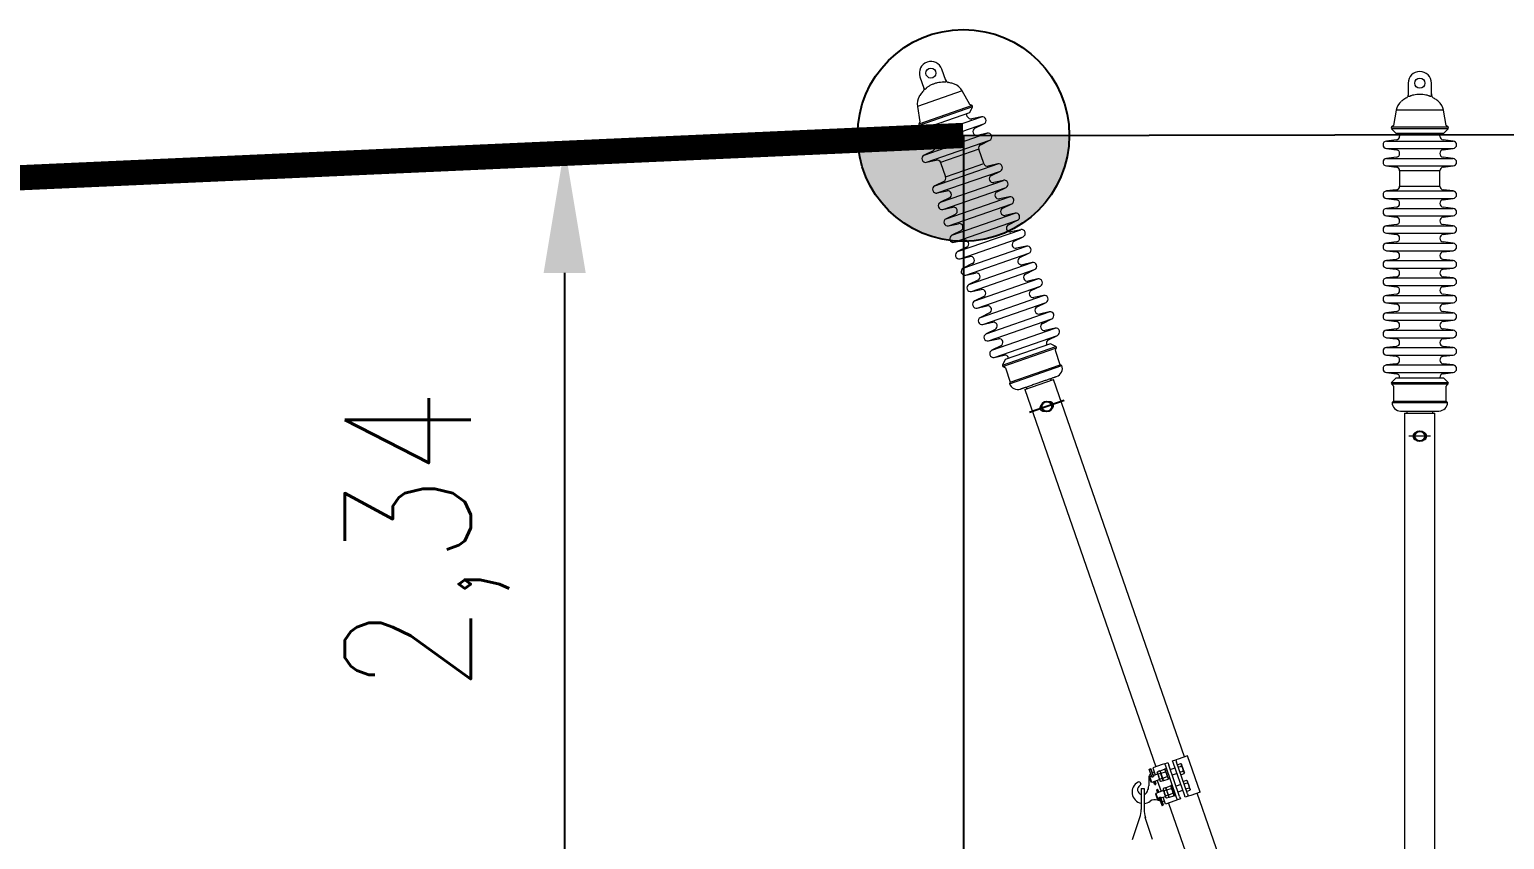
# Model space of a CAD drawing. Header units: millimetres. Extents: x -37020 to 35906, y -101 to 52234.
# Drawn here: x -160.699 to -157.772, y 327.443 to 329.049 of the extents above; entities that cross this region are included whole.
import ezdxf

# ---------------------------------------------------------------- set-up
doc = ezdxf.new("R2010")
doc.units = ezdxf.units.MM
doc.header["$PDMODE"] = 35
doc.header["$PDSIZE"] = 1
for name, color, linetype in [('Catenaria', 2, 'Continuous'), ('catenaria_oll_explicación_apagar', 40, 'Continuous'), ('Porticos existentes lado puente', 5, 'Continuous')]:
    doc.layers.add(name, color=color, linetype=linetype)
doc.styles.add('Romans', font='romans.shx', dxfattribs={"width": 0.8})
doc.dimstyles.new('COTAS GENERAL', dxfattribs={"dimscale": 0.1, "dimtxt": 2.5, "dimasz": 2.5, "dimexe": 1, "dimexo": 1, "dimgap": 1.25, "dimtad": 1, "dimzin": 1, "dimdsep": 46, "dimtxsty": 'Romans', "dimcen": 1, "dimclrd": 2, "dimclre": 1, "dimclrt": 3, "dimaunit": 1, "dimadec": 3, "dimazin": 0, "dimtfac": 1, "dimtix": 1, "dimtmove": 0, "dimatfit": 0, "dimfxl": 1, "dimtolj": 1, "dimarcsym": 0})

# ---------------------------------------------------------------- blocks, each defined once
blk = doc.blocks.new('ménsula móvil OUT G 3.2m')
at = {"color": 251, "linetype": 'Continuous', "lineweight": 15}
for p, q in [((114.8, 66.4), (112.4, 46.6)), ((114.8, -66.4), (114.8, 66.4)), ((132.1, 46.6), (129.7, 66.4)), ((129.7, -66.4), (129.7, 66.4)), ((149.3, 66.4), (146.9, 46.6)), ((149.3, -66.4), (149.3, 66.4)), ((166.6, 46.6), (164.2, 66.4)), ((164.2, -66.4), (164.2, 66.4)), ((213.8, 66.4), (211.4, 46.6)), ((213.8, -66.4), (213.8, 66.4)), ((231.1, 46.6), (228.7, 66.4)), ((228.7, -66.4), (228.7, 66.4)), ((248.3, 66.4), (245.9, 46.6)), ((248.3, -66.4), (248.3, 66.4)), ((265.6, 46.6), (263.2, 66.4)), ((263.2, -66.4), (263.2, 66.4)), ((282.8, 66.4), (280.4, 46.6)), ((282.8, -66.4), (282.8, 66.4)), ((300.1, 46.6), (297.7, 66.4)), ((297.7, -66.4), (297.7, 66.4)), ((317.3, 66.4), (314.9, 46.6)), ((317.3, -66.4), (317.3, 66.4)), ((334.6, 46.6), (332.2, 66.4)), ((332.2, -66.4), (332.2, 66.4)), ((351.8, 66.4), (349.4, 46.6)), ((351.8, -66.4), (351.8, 66.4)), ((369.1, 46.6), (366.7, 66.4)), ((366.7, -66.4), (366.7, 66.4)), ((386.3, 66.4), (383.9, 46.6)), ((386.3, -66.4), (386.3, 66.4)), ((403.6, 46.6), (401.2, 66.4)), ((401.2, -66.4), (401.2, 66.4)), ((420.8, 66.4), (418.4, 46.6)), ((420.8, -66.4), (420.8, 66.4)), ((438.1, 46.6), (435.7, 66.4)), ((435.7, -66.4), (435.7, 66.4)), ((455.3, 66.4), (452.9, 46.6)), ((455.3, -66.4), (455.3, 66.4)), ((472.6, 46.6), (470.2, 66.4)), ((470.2, -66.4), (470.2, 66.4)), ((489.8, 66.4), (487.4, 46.6)), ((489.8, -66.4), (489.8, 66.4)), ((507.1, 46.6), (504.7, 66.4)), ((504.7, -66.4), (504.7, 66.4)), ((524.3, 66.4), (521.9, 46.6)), ((524.3, -66.4), (524.3, 66.4)), ((541.6, 46.6), (539.2, 66.4)), ((539.2, -66.4), (539.2, 66.4)), ((558.8, 66.4), (556.4, 46.6)), ((558.8, -66.4), (558.8, 66.4)), ((576.1, 46.6), (573.7, 66.4)), ((573.7, -66.4), (573.7, 66.4)), ((84, 52.5), (53.9, 47.2)), ((53.9, 47.2), (53.9, -47.2)), ((87.6, 56.1), (84, 52.5)), ((87.6, 56.1), (87.6, -56.1)), ((99, 47.5), (90.4, 56.1)), ((90.4, 56.1), (90.4, -56.1)), ((99, -47.5), (99, 47.5)), ((105, 40), (99, 40)), ((204, 40), (174, 40)), ((174, 40), (174, -40)), ((204, 0), (204, 40)), ((585, 40), (583.5, 40)), ((593.6, 56.1), (585, 47.5)), ((585, 47.5), (585, -47.5)), ((593.6, -56.1), (593.6, 56.1)), ((599.4, 53.1), (596.4, 56.1)), ((596.4, -56.1), (596.4, 56.1)), ((630.5, 52.5), (600.8, 52.5)), ((633, 55), (630.5, 52.5)), ((630.5, -52.5), (630.5, 52.5)), ((633, -55), (633, 55)), ((654, -30.2), (654, 30.1)), ((1618.9, 30.1), (654, 30.1)), ((23.8, 23), (0, 23)), ((23.8, 23), (24.3, 22.9)), ((25.4, 18.7), (24.7, 18)), ((204, -40), (204, 0)), ((654, 25.8), (650, 25.8)), ((0, -23), (23.8, -23)), ((650, -25.8), (654, -25.8)), ((53.9, -47.2), (84, -52.5)), ((84, -52.5), (87.6, -56.1)), ((90.4, -56.1), (99, -47.5)), ((99, -40), (105, -40)), ((112.4, -46.6), (114.8, -66.4)), ((129.7, -66.4), (132.1, -46.6)), ((146.9, -46.6), (149.3, -66.4)), ((164.2, -66.4), (166.6, -46.6)), ((174, -40), (204, -40)), ((211.4, -46.6), (213.8, -66.4)), ((228.7, -66.4), (231.1, -46.6)), ((245.9, -46.6), (248.3, -66.4)), ((263.2, -66.4), (265.6, -46.6)), ((280.4, -46.6), (282.8, -66.4)), ((297.7, -66.4), (300.1, -46.6)), ((314.9, -46.6), (317.3, -66.4)), ((332.2, -66.4), (334.6, -46.6)), ((349.4, -46.6), (351.8, -66.4)), ((366.7, -66.4), (369.1, -46.6)), ((383.9, -46.6), (386.3, -66.4)), ((401.2, -66.4), (403.6, -46.6)), ((418.4, -46.6), (420.8, -66.4)), ((435.7, -66.4), (438.1, -46.6)), ((452.9, -46.6), (455.3, -66.4)), ((470.2, -66.4), (472.6, -46.6)), ((487.4, -46.6), (489.8, -66.4)), ((504.7, -66.4), (507.1, -46.6)), ((521.9, -46.6), (524.3, -66.4)), ((539.2, -66.4), (541.6, -46.6)), ((556.4, -46.6), (558.8, -66.4)), ((573.7, -66.4), (576.1, -46.6)), ((583.5, -40), (585, -40)), ((585, -47.5), (593.6, -56.1)), ((596.4, -56.1), (599.4, -53.1)), ((600.8, -52.5), (630.5, -52.5)), ((630.5, -52.5), (633, -55)), ((654, -30.2), (1727.7, -30.2)), ((2060.4, -214.6), (1407.6, -441.6)), ((1427.4, -498.6), (2131.2, -253.8)), ((1405.4, -435.5), (1333.5, -460.6)), ((1405.4, -435.5), (1412, -454.3)), ((1335.6, -466.7), (587.8, -726.7)), ((1333.5, -460.6), (1340, -479.3)), ((1409, -461), (1346.5, -482.8)), ((1411.1, -467), (1348.6, -488.8)), ((1358.6, -470.1), (1366, -467.6)), ((1366, -467.6), (1367.1, -467.2)), ((1367.1, -467.2), (1368.7, -467.5)), ((1371, -474.2), (1368.7, -467.5)), ((1383.2, -461.6), (1382.1, -462.8)), ((1384.5, -469.6), (1382.1, -462.8)), ((1384.3, -461.2), (1383.2, -461.6)), ((1391.7, -458.6), (1384.3, -461.2)), ((1389.4, -467.9), (1387, -461.1)), ((1399, -456.1), (1391.7, -458.6)), ((1399.2, -464.4), (1396.8, -457.7)), ((1400.2, -455.7), (1399, -456.1)), ((1401.7, -456), (1400.2, -455.7)), ((1404.1, -462.7), (1401.7, -456)), ((1409, -461), (1413.7, -459.4)), ((1415.8, -465.4), (1411.1, -467)), ((1412, -454.3), (1413.7, -459.4)), ((1413.7, -459.4), (1415.8, -465.4)), ((1340, -479.3), (1341.8, -484.4)), ((1341.8, -484.4), (1346.5, -482.8)), ((1343.8, -490.4), (1341.8, -484.4)), ((1348.6, -488.8), (1343.8, -490.4)), ((1349.1, -474.3), (1350.1, -473.1)), ((1351.4, -481.1), (1349.1, -474.3)), ((1350.1, -473.1), (1351.2, -472.7)), ((1351.2, -472.7), (1358.6, -470.1)), ((1414.4, -476.5), (1351.9, -498.2)), ((1416.5, -482.5), (1353.9, -504.2)), ((1356.3, -479.4), (1354, -472.6)), ((1360.9, -495.1), (1357.6, -485.6)), ((1366.1, -475.9), (1363.8, -469.2)), ((1369, -481.7), (1372.3, -491.1)), ((1379.1, -495.5), (1380.1, -498.5)), ((1390.7, -474.1), (1394, -483.6)), ((1391.3, -491.2), (1392.3, -494.2)), ((1392.3, -494.2), (1413.2, -487)), ((1394.3, -493.5), (1393.2, -494.8)), ((1396.2, -503.4), (1393.2, -494.8)), ((1401.1, -501.7), (1398.1, -493.1)), ((1405.3, -479.6), (1402, -470.2)), ((1411, -498.3), (1407.9, -489.6)), ((1412.9, -487.9), (1411.3, -487.6)), ((1413.2, -487), (1412.2, -484)), ((1415.9, -496.6), (1412.9, -487.9)), ((1414.4, -476.5), (1419.1, -474.8)), ((1414.8, -497.8), (1415.9, -496.6)), ((1421.2, -480.8), (1416.5, -482.5)), ((1419.1, -474.8), (1421.2, -480.8)), ((1421.2, -480.8), (1423, -485.9)), ((1423, -485.9), (1429.5, -504.7)), ((607.6, -783.7), (1355.4, -523.6)), ((1347.1, -499.9), (1351.9, -498.2)), ((1349.2, -505.9), (1347.1, -499.9)), ((1353.9, -504.2), (1349.2, -505.9)), ((1349.2, -505.9), (1351, -511)), ((1351, -511), (1357.5, -529.7)), ((1357.5, -529.7), (1371.3, -524.9)), ((1359.3, -505.7), (1358.2, -502.7)), ((1380.1, -498.5), (1359.3, -505.7)), ((1360.2, -506.3), (1361.2, -505)), ((1363.2, -514.9), (1360.2, -506.3)), ((1364.8, -515.2), (1363.2, -514.9)), ((1363.7, -516.5), (1364.8, -515.2)), ((1363.7, -516.5), (1365.2, -520.6)), ((1364.8, -515.2), (1365.9, -514.8)), ((1368.1, -513.2), (1365.1, -504.6)), ((1366.7, -520.9), (1365.2, -520.6)), ((1365.9, -514.8), (1373.3, -512.3)), ((1366.1, -526.7), (1367.6, -530.9)), ((1367.9, -520.5), (1366.7, -520.9)), ((1367.9, -520.5), (1375.2, -518)), ((1368.6, -514.8), (1370.1, -518.9)), ((1372.8, -529.3), (1369.6, -519.9)), ((1373.3, -512.3), (1380.6, -509.7)), ((1377.9, -509.8), (1374.9, -501.1)), ((1382.6, -515.4), (1375.2, -518)), ((1378.2, -499.1), (1379.8, -499.4)), ((1378.4, -511.3), (1379.9, -515.5)), ((1382.8, -508.1), (1379.8, -499.4)), ((1380.6, -509.7), (1381.8, -509.3)), ((1380.9, -516), (1386.3, -531.4)), ((1382.8, -508.1), (1381.8, -509.3)), ((1381.8, -509.3), (1383.3, -509.6)), ((1382.6, -521), (1404.4, -513.4)), ((1383.7, -515), (1382.6, -515.4)), ((1383.3, -509.6), (1384.8, -513.8)), ((1384.8, -513.8), (1383.7, -515)), ((1384.2, -525.3), (1384.8, -525.1)), ((1384.9, -525.1), (1384.2, -525.3)), ((1384.8, -525.1), (1387.5, -524.2)), ((1384.9, -525.1), (1384.8, -525.1)), ((1387.5, -524.2), (1384.9, -525.1)), ((1385, -525.1), (1384.9, -525.1)), ((1385.2, -525.2), (1385, -525.1)), ((1385.4, -525.4), (1385.2, -525.2)), ((1385.5, -525.6), (1385.4, -525.4)), ((1385.7, -525.8), (1385.5, -525.6)), ((1385.8, -526.1), (1385.7, -525.8)), ((1385.9, -526.4), (1385.8, -526.1)), ((1386, -526.7), (1385.9, -526.4)), ((1386, -527), (1386, -526.7)), ((1387.5, -524.2), (1389.2, -523.6)), ((1389.2, -523.6), (1387.5, -524.2)), ((1387.5, -524.2), (1387.5, -524.2)), ((1390.1, -526.3), (1388.4, -526.9)), ((1390.1, -526.3), (1388.4, -526.9)), ((1396.2, -503.4), (1397.8, -503.7)), ((1397.8, -503.7), (1396.8, -505)), ((1396.8, -505), (1398.2, -509.1)), ((1399, -503.4), (1397.8, -503.7)), ((1398.2, -509.1), (1399.8, -509.4)), ((1406.3, -500.8), (1399, -503.4)), ((1399.8, -509.4), (1400.9, -509)), ((1400.8, -519.5), (1402.5, -518.9)), ((1400.9, -509), (1408.3, -506.5)), ((1402.5, -518.9), (1400.9, -519.5)), ((1401.7, -503.3), (1403.1, -507.4)), ((1401.8, -522.2), (1403.5, -521.6)), ((1401.8, -522.2), (1403.5, -521.6)), ((1402.5, -518.9), (1405.2, -518)), ((1405.2, -518), (1402.5, -518.9)), ((1402.5, -518.9), (1402.5, -518.9)), ((1402.6, -508.4), (1408, -523.9)), ((1403.5, -521.6), (1406.1, -520.7)), ((1403.5, -521.6), (1406.1, -520.7)), ((1403.5, -521.6), (1403.5, -521.6)), ((1404.9, -518.8), (1405, -518.6)), ((1405, -519.1), (1404.9, -518.8)), ((1405, -518.3), (1405.1, -518.2)), ((1405, -518.6), (1405, -518.3)), ((1405, -519.4), (1405, -519.1)), ((1405.1, -519.7), (1405, -519.4)), ((1405.1, -518.2), (1405.2, -518)), ((1405.3, -520), (1405.1, -519.7)), ((1405.2, -518), (1405.9, -517.8)), ((1405.9, -517.8), (1405.2, -518)), ((1405.2, -518), (1405.2, -518)), ((1405.4, -520.2), (1405.3, -520)), ((1405.6, -520.4), (1405.4, -520.2)), ((1405.8, -520.6), (1405.6, -520.4)), ((1405.9, -520.7), (1405.8, -520.6)), ((1406.1, -520.7), (1405.9, -520.7)), ((1406.1, -520.7), (1406.8, -520.5)), ((1406.1, -520.7), (1406.8, -520.5)), ((1406.1, -520.7), (1406.1, -520.7)), ((1413.7, -498.2), (1406.3, -500.8)), ((1408, -523.9), (1419.3, -519.9)), ((1408, -523.9), (1409.2, -524.5)), ((1415.7, -503.9), (1408.3, -506.5)), ((1409.2, -524.5), (1418.7, -521.2)), ((1411.5, -499.8), (1412.9, -504)), ((1414.8, -497.8), (1413.7, -498.2)), ((1417.2, -513.8), (1414, -504.5)), ((1416.4, -498.1), (1414.8, -497.8)), ((1415.7, -503.9), (1416.8, -503.5)), ((1429.5, -504.7), (1415.7, -509.5)), ((1415.7, -514.4), (1430.8, -509.1)), ((1430.8, -509.1), (1415.7, -514.4)), ((1416.4, -498.1), (1417.8, -502.3)), ((1416.6, -517.1), (1431.7, -511.8)), ((1416.6, -517.1), (1431.7, -511.8)), ((1416.8, -503.5), (1417.8, -502.3)), ((1419.3, -519.9), (1418.1, -516.5)), ((1418.7, -521.2), (1419.3, -519.9)), ((1423.7, -514.6), (1421.5, -520.5)), ((1423.2, -506.8), (1424.7, -511.2)), ((1431.9, -511.5), (1431.2, -509.3)), ((1359.8, -536.5), (1359, -534.3)), ((1359.3, -534), (1374.4, -528.7)), ((1374.4, -528.7), (1359.3, -534)), ((1375.3, -531.4), (1360.2, -536.7)), ((1375.3, -531.4), (1360.2, -536.7)), ((1374.9, -535.4), (1373.8, -532)), ((1386.3, -531.4), (1374.9, -535.4)), ((1376.2, -536), (1374.9, -535.4)), ((1385.7, -532.7), (1376.2, -536)), ((1376.9, -537.7), (1393.4, -537.9)), ((1385.8, -527.8), (1385.1, -528)), ((1385.8, -527.8), (1385.1, -528)), ((1386.3, -531.4), (1385.7, -532.7)), ((1388.4, -526.9), (1385.8, -527.8)), ((1388.4, -526.9), (1385.8, -527.8)), ((1385.8, -527.8), (1385.9, -527.7)), ((1385.8, -527.8), (1385.8, -527.8)), ((1385.9, -527.7), (1386, -527.5)), ((1386, -527.2), (1386, -527)), ((1386, -527.5), (1386, -527.2)), ((1388.4, -526.9), (1388.4, -526.9)), ((1388.9, -553.8), (1389.6, -553.8)), ((1398.2, -552.9), (1398.2, -547.1)), ((1398.2, -547.1), (1440.2, -547.1)), ((1398.2, -552.9), (1440.2, -552.9)), ((1405.2, -541), (1403.9, -540.4)), ((1499.4, -530.2), (1455.9, -544.6)), ((1499.4, -569.8), (1455.9, -555.4)), ((476.2, -748.1), (467.5, -730.2)), ((511.1, -855.6), (467.5, -730.2)), ((486, -723.7), (490.3, -743.2)), ((529.6, -849.2), (486, -723.7)), ((508.8, -736.8), (500, -718.9)), ((543.7, -844.3), (500, -718.9)), ((522.2, -722.1), (516.9, -733)), ((559.1, -828), (522.2, -722.1)), ((528.7, -723), (524.9, -721.1)), ((561.7, -827.1), (524.9, -721.1)), ((558.3, -713.3), (530.2, -723.1)), ((559.8, -710.2), (558.3, -713.3)), ((592.8, -812.5), (558.3, -713.3)), ((595.9, -814), (559.8, -710.2)), ((589.3, -730.9), (585.5, -732.2)), ((607.6, -783.7), (587.8, -726.7)), ((388.2, -757.7), (392.5, -777.2)), ((431.9, -883.2), (388.2, -757.7)), ((411, -770.8), (402.3, -752.9)), ((445.9, -878.3), (402.3, -752.9)), ((420.8, -746.4), (425.1, -765.9)), ((464.4, -871.9), (420.8, -746.4)), ((443.6, -759.5), (434.9, -741.5)), ((478.5, -867), (434.9, -741.5)), ((453.4, -735.1), (457.7, -754.6)), ((497, -860.5), (453.4, -735.1)), ((516.9, -733), (548.1, -822.7)), ((519.4, -740.1), (518, -740.6)), ((313.3, -804.8), (304.5, -786.9)), ((348.2, -912.3), (304.5, -786.9)), ((323.1, -780.4), (327.3, -799.9)), ((366.7, -905.9), (323.1, -780.4)), ((345.9, -793.5), (337.1, -775.5)), ((380.7, -901), (337.1, -775.5)), ((355.6, -769.1), (359.9, -788.6)), ((399.3, -894.5), (355.6, -769.1)), ((378.4, -782.1), (369.7, -764.2)), ((413.3, -889.6), (369.7, -764.2)), ((602.4, -780.8), (606.2, -779.5)), ((225.3, -814.4), (229.6, -833.9)), ((268.9, -939.9), (225.3, -814.4)), ((248.1, -827.5), (239.4, -809.5)), ((283, -935), (239.4, -809.5)), ((257.9, -803.1), (262.2, -822.6)), ((301.5, -928.5), (257.9, -803.1)), ((280.7, -816.1), (271.9, -798.2)), ((315.6, -923.6), (271.9, -798.2)), ((290.5, -791.7), (294.7, -811.2)), ((334.1, -917.2), (290.5, -791.7)), ((544.3, -816.1), (545.7, -815.6)), ((564.7, -822.3), (592.8, -812.5)), ((592.8, -812.5), (595.9, -814)), ((160.1, -837.1), (164.4, -856.6)), ((203.8, -962.5), (160.1, -837.1)), ((182.9, -850.1), (174.2, -832.2)), ((217.8, -957.6), (174.2, -832.2)), ((192.7, -825.7), (197, -845.2)), ((236.3, -951.2), (192.7, -825.7)), ((215.5, -838.8), (206.8, -820.9)), ((250.4, -946.3), (206.8, -820.9)), ((478.5, -867), (474.2, -847.5)), ((488.3, -842.6), (497, -860.5)), ((511.1, -855.6), (506.8, -836.1)), ((520.9, -831.3), (529.6, -849.2)), ((543.7, -844.3), (539.4, -824.8)), ((548.1, -822.7), (559.1, -828)), ((561.7, -827.1), (563.6, -823.3)), ((66.6, -869.6), (70.9, -889.1)), ((110.2, -995), (66.6, -869.6)), ((89.4, -882.6), (80.7, -864.7)), ((124.3, -990.2), (80.7, -864.7)), ((99.2, -858.3), (103.5, -877.8)), ((142.8, -983.7), (99.2, -858.3)), ((122, -871.3), (113.3, -853.4)), ((156.9, -978.8), (113.3, -853.4)), ((159.5, -865.2), (131.2, -875.1)), ((131.2, -875.1), (157.5, -950.7)), ((172.7, -903), (159.5, -865.2)), ((390.5, -876.6), (399.3, -894.5)), ((413.3, -889.6), (409.1, -870.1)), ((423.1, -865.3), (431.9, -883.2)), ((445.9, -878.3), (441.6, -858.8)), ((455.7, -853.9), (464.4, -871.9)), ((42.1, -892.9), (15.4, -907.8)), ((44.3, -888.3), (42.1, -892.9)), ((44.3, -888.3), (81.1, -994.2)), ((57.9, -892.6), (47, -887.4)), ((47, -887.4), (83.8, -993.3)), ((89.1, -982.4), (57.9, -892.6)), ((66, -897.8), (60.4, -899.7)), ((185.8, -940.8), (172.7, -903)), ((315.6, -923.6), (311.3, -904.1)), ((325.4, -899.2), (334.1, -917.2)), ((348.2, -912.3), (343.9, -892.8)), ((357.9, -887.9), (366.7, -905.9)), ((380.7, -901), (376.5, -881.5)), ((15.4, -907.8), (46.4, -996.9)), ((227.6, -933.2), (236.3, -951.2)), ((250.4, -946.3), (246.1, -926.8)), ((260.2, -921.9), (268.9, -939.9)), ((283, -935), (278.7, -915.5)), ((292.8, -910.6), (301.5, -928.5)), ((-5, -940.5), (-27.6, -948.3)), ((-5, -940.5), (-4.6, -940.4)), ((-2.1, -944), (-2.6, -944.9)), ((156.9, -978.8), (152.6, -959.3)), ((157.5, -950.7), (185.8, -940.8)), ((195, -944.6), (203.8, -962.5)), ((217.8, -957.6), (213.5, -938.1)), ((-12.4, -991.8), (10.1, -983.9)), ((46.4, -996.9), (76.6, -992)), ((76.6, -992), (81.1, -994.2)), ((83.8, -993.3), (89.1, -982.4)), ((86.6, -975.3), (92.3, -973.3)), ((101.5, -977.1), (110.2, -995)), ((124.3, -990.2), (120, -970.7)), ((134.1, -965.8), (142.8, -983.7))]:
    blk.add_line(p, q, dxfattribs=at)
at = {"color": 251, "lineweight": 15}
blk.add_line((700, 21.5), (700, -21.5), dxfattribs=at)
at = {"color": 251}
blk.add_line((629.2, -705.8), (653.1, -774.4), dxfattribs=at)
at = {"color": 251, "linetype": 'Continuous', "lineweight": 15}
for centre in [(0, 0), (-20, -970)]:
    blk.add_circle(centre, 10, dxfattribs=at)
at = {"color": 251}
for centre in [(700, 0), (641.2, -740.1)]:
    blk.add_circle(centre, 10, dxfattribs=at)
at = {"color": 251, "linetype": 'Continuous', "lineweight": 15}
for centre, radius, start, end in [((122.2, 65.5), 7.5, 6.9668, 173.0332), ((156.7, 65.5), 7.5, 6.9668, 173.0332), ((221.2, 65.5), 7.5, 6.9668, 173.0332), ((255.7, 65.5), 7.5, 6.9668, 173.0332), ((290.2, 65.5), 7.5, 6.9668, 173.0332), ((324.7, 65.5), 7.5, 6.9668, 173.0332), ((359.2, 65.5), 7.5, 6.9668, 173.0332), ((393.7, 65.5), 7.5, 6.9668, 173.0332), ((428.2, 65.5), 7.5, 6.9668, 173.0332), ((462.7, 65.5), 7.5, 6.9668, 173.0332), ((497.2, 65.5), 7.5, 6.9668, 173.0332), ((531.7, 65.5), 7.5, 6.9668, 173.0332), ((566.2, 65.5), 7.5, 6.9668, 173.0332), ((59.1, 17.6), 30, 100, 140.0716), ((89, 54.7), 2, 45, 135), ((105, 47.5), 7.5, 270, 353.0332), ((139.5, 47.5), 7.5, 186.9668, 353.0332), ((174, 47.5), 7.5, 186.9668, 270), ((204, 47.5), 7.5, 270, 353.0332), ((238.5, 47.5), 7.5, 186.9668, 353.0332), ((273, 47.5), 7.5, 186.9668, 353.0332), ((307.5, 47.5), 7.5, 186.9668, 353.0332), ((342, 47.5), 7.5, 186.9668, 353.0332), ((376.5, 47.5), 7.5, 186.9668, 353.0332), ((411, 47.5), 7.5, 186.9668, 353.0332), ((445.5, 47.5), 7.5, 186.9668, 353.0332), ((480, 47.5), 7.5, 186.9668, 353.0332), ((514.5, 47.5), 7.5, 186.9668, 353.0332), ((549, 47.5), 7.5, 186.9668, 353.0332), ((583.5, 47.5), 7.5, 186.9668, 270), ((595, 54.7), 2, 45, 135), ((600.8, 54.5), 2, 225, 270), ((633, 38), 17, 0, 90), ((0, 0), 23, 90, 270), ((700, 7), 7, 0, 180), ((700, -7), 7, 180, 0), ((59.1, -17.6), 30, 219.9284, 260), ((89, -54.7), 2, 225, 315), ((105, -47.5), 7.5, 6.9668, 90), ((139.5, -47.5), 7.5, 6.9668, 173.0332), ((174, -47.5), 7.5, 90, 173.0332), ((204, -47.5), 7.5, 6.9668, 90), ((238.5, -47.5), 7.5, 6.9668, 173.0332), ((273, -47.5), 7.5, 6.9668, 173.0332), ((307.5, -47.5), 7.5, 6.9668, 173.0332), ((342, -47.5), 7.5, 6.9668, 173.0332), ((376.5, -47.5), 7.5, 6.9668, 173.0332), ((411, -47.5), 7.5, 6.9668, 173.0332), ((445.5, -47.5), 7.5, 6.9668, 173.0332), ((480, -47.5), 7.5, 6.9668, 173.0332), ((514.5, -47.5), 7.5, 6.9668, 173.0332), ((549, -47.5), 7.5, 6.9668, 173.0332), ((583.5, -47.5), 7.5, 90, 173.0332), ((595, -54.7), 2, 225, 315), ((600.8, -54.5), 2, 90, 135), ((633, -38), 17, 270, 0), ((122.2, -65.5), 7.5, 186.9668, 353.0332), ((156.7, -65.5), 7.5, 186.9668, 353.0332), ((221.2, -65.5), 7.5, 186.9668, 353.0332), ((255.7, -65.5), 7.5, 186.9668, 353.0332), ((290.2, -65.5), 7.5, 186.9668, 353.0332), ((324.7, -65.5), 7.5, 186.9668, 353.0332), ((359.2, -65.5), 7.5, 186.9668, 353.0332), ((393.7, -65.5), 7.5, 186.9668, 353.0332), ((428.2, -65.5), 7.5, 186.9668, 353.0332), ((462.7, -65.5), 7.5, 186.9668, 353.0332), ((497.2, -65.5), 7.5, 186.9668, 353.0332), ((531.7, -65.5), 7.5, 186.9668, 353.0332), ((566.2, -65.5), 7.5, 186.9668, 353.0332), ((1392.5, -523.9), 5.02, 182.7126, 215.6412), ((1389.4, -525), 1.45, 300.1393, 98.2146), ((1389.2, -523.8), 0.23, 98.2146, 109.1769), ((1390, -526.1), 0.23, 289.1769, 300.1393), ((1401.6, -520.8), 1.45, 120.1393, 278.2146), ((1401, -519.7), 0.23, 109.1769, 120.1393), ((1401.7, -522), 0.23, 278.2146, 289.1769), ((1398.5, -521.9), 5.02, 2.7126, 35.6412), ((1436.6, -526.7), 19.1, 144.285, 156.6722), ((1435.5, -525.8), 15, 159.1769, 216.9913), ((1377, -527.7), 10, 199.1769, 200.1036), ((1377, -527.7), 10, 216.6875, 269.1769), ((1388.8, -557.3), 3.5, 89.1769, 208.1725), ((1405.6, -548.4), 22.5, 208.1725, 348.3527), ((1389.5, -557.3), 3.5, 32.9259, 89.1769), ((1400.8, -550), 10, 212.9259, 343.142), ((1393, -562.9), 25, 64.1769, 89.1769), ((1400.8, -550), 10, 16.858, 64.1769), ((1405.6, -548.4), 22.5, 3.204, 36.9913), ((1440.2, -497.1), 50, 270, 288.3098), ((1440.2, -602.9), 50, 71.6902, 90), ((460.7, -733.5), 7.5, 26.1437, 192.2101), ((493.3, -722.2), 7.5, 26.1437, 192.2101), ((524, -722.9), 2, 64.1769, 154.1769), ((529.6, -721.2), 2, 244.1769, 289.1769), ((565.4, -726.2), 17, 19.1769, 109.1769), ((363, -767.5), 7.5, 26.1437, 192.2101), ((395.6, -756.2), 7.5, 26.1437, 192.2101), ((428.1, -744.8), 7.5, 26.1437, 192.2101), ((450.3, -756.2), 7.5, 206.1437, 12.2101), ((482.9, -744.8), 7.5, 206.1437, 12.2101), ((515.5, -733.5), 7.5, 206.1437, 289.1769), ((297.8, -790.2), 7.5, 26.1437, 192.2101), ((330.4, -778.8), 7.5, 26.1437, 192.2101), ((352.6, -790.2), 7.5, 206.1437, 12.2101), ((385.2, -778.8), 7.5, 206.1437, 12.2101), ((417.8, -767.5), 7.5, 206.1437, 12.2101), ((200, -824.2), 7.5, 26.1437, 192.2101), ((232.6, -812.8), 7.5, 26.1437, 192.2101), ((265.2, -801.5), 7.5, 26.1437, 192.2101), ((287.4, -812.8), 7.5, 206.1437, 12.2101), ((320, -801.5), 7.5, 206.1437, 12.2101), ((546.7, -823.2), 7.5, 109.1769, 192.2101), ((590.4, -798), 17, 289.1769, 19.1769), ((167.5, -835.5), 7.5, 26.1437, 192.2101), ((189.7, -846.8), 7.5, 206.1437, 12.2101), ((222.2, -835.5), 7.5, 206.1437, 12.2101), ((254.8, -824.2), 7.5, 206.1437, 12.2101), ((481.6, -845.9), 7.5, 26.1437, 192.2101), ((514.1, -834.6), 7.5, 26.1437, 192.2101), ((536.3, -845.9), 7.5, 206.1437, 12.2101), ((559.9, -826.2), 2, 244.1769, 334.1769), ((565.4, -824.1), 2, 109.1769, 154.1769), ((74, -868), 7.5, 26.1437, 192.2101), ((96.2, -879.3), 7.5, 206.1437, 12.2101), ((106.5, -856.7), 7.5, 26.1437, 192.2101), ((128.7, -868), 7.5, 206.1437, 289.1769), ((157.1, -858.2), 7.5, 289.1769, 12.2101), ((383.8, -879.9), 7.5, 26.1437, 192.2101), ((416.4, -868.6), 7.5, 26.1437, 192.2101), ((449, -857.2), 7.5, 26.1437, 192.2101), ((471.2, -868.6), 7.5, 206.1437, 12.2101), ((503.8, -857.2), 7.5, 206.1437, 12.2101), ((46.1, -889.2), 2, 64.1769, 154.1769), ((63.6, -890.7), 7.5, 289.1769, 12.2101), ((286, -913.9), 7.5, 26.1437, 192.2101), ((318.6, -902.6), 7.5, 26.1437, 192.2101), ((351.2, -891.2), 7.5, 26.1437, 192.2101), ((373.4, -902.6), 7.5, 206.1437, 12.2101), ((406, -891.2), 7.5, 206.1437, 12.2101), ((438.6, -879.9), 7.5, 206.1437, 12.2101), ((30, -934), 30, 119.1769, 159.2485), ((220.9, -936.6), 7.5, 26.1437, 192.2101), ((253.5, -925.2), 7.5, 26.1437, 192.2101), ((275.7, -936.6), 7.5, 206.1437, 12.2101), ((308.2, -925.2), 7.5, 206.1437, 12.2101), ((340.8, -913.9), 7.5, 206.1437, 12.2101), ((-20, -970), 23, 109.1769, 289.1769), ((127.4, -969.1), 7.5, 26.1437, 192.2101), ((159.9, -957.7), 7.5, 109.1769, 192.2101), ((188.3, -947.9), 7.5, 26.1437, 109.1769), ((210.5, -959.2), 7.5, 206.1437, 12.2101), ((243.1, -947.9), 7.5, 206.1437, 12.2101), ((41.6, -967.3), 30, 239.1053, 279.1769), ((82, -992.4), 2, 244.1769, 334.1769), ((94.8, -980.4), 7.5, 26.1437, 109.1769), ((117, -991.7), 7.5, 206.1437, 12.2101), ((149.6, -980.4), 7.5, 206.1437, 12.2101)]:
    blk.add_arc(centre, radius, start, end, dxfattribs=at)
for centre, major_axis, ratio, start_param, end_param in [((1433.2, -509.8), (-2.73, -0.95), 0.501149, 5.349757, 7.216614), ((1430.8, -509.3), (-0.076, 0.217), 0.534873, 6.091856, 6.283185), ((1431.1, -510.5), (-0.48, 1.37), 0.534873, 5.645818, 6.091856), ((1431.1, -510.5), (-0.48, 1.37), 0.534873, 3.332922, 3.77896), ((1431.6, -511.6), (-0.076, 0.217), 0.534873, 3.141593, 3.332922)]:
    blk.add_ellipse(centre, major_axis=major_axis, ratio=ratio, start_param=start_param, end_param=end_param, dxfattribs=at)
at = {"color": 251, "linetype": 'Continuous', "lineweight": 15, "extrusion": (0, 0, -1)}
for centre, major_axis, ratio, start_param, end_param in [((1359.9, -535.3), (-0.48, 1.37), 0.534873, 5.645818, 6.091856), ((1357.8, -536), (2.73, 0.95), 0.501149, 5.349757, 7.216614), ((1359.3, -534.2), (-0.076, 0.217), 0.534873, 6.091856, 6.283185), ((1359.9, -535.3), (-0.48, 1.37), 0.534873, 3.332922, 3.77896), ((1360.1, -536.5), (-0.076, 0.217), 0.534873, 3.141593, 3.332922)]:
    blk.add_ellipse(centre, major_axis=major_axis, ratio=ratio, start_param=start_param, end_param=end_param, dxfattribs=at)
at = {"color": 251, "linetype": 'Continuous', "lineweight": 15}
for points, knots in [([(36.1, 36.9), (35.3, 36), (33.7, 34), (31.5, 30.7), (29.9, 28), (29.1, 26.4), (28.9, 26)], [0, 0, 0, 0, 0.274899, 0.587477, 0.902101, 1, 1, 1, 1]), ([(650, -18.2), (650, -16.8), (650, -14), (650, -9.5), (650, -5), (650, -0.8), (650, 3), (650, 6.9), (650, 10.7), (650, 14.4), (650, 18), (650, 21.3), (650, 24.6), (650, 27.9), (650, 30.9), (650, 33.4), (650, 35.4), (650, 36.9), (650, 37.7), (650, 38), (650, 38), (650, 38)], [0, 0, 0, 0, 0.058891, 0.119603, 0.182018, 0.230818, 0.279611, 0.329449, 0.37928, 0.429119, 0.47895, 0.52775, 0.576543, 0.638964, 0.699677, 0.758561, 0.817451, 0.878164, 0.940579, 0.989378, 1, 1, 1, 1]), ([(20.9, 23), (21.6, 23), (23, 23.1), (25, 23.6), (26.9, 24.5), (28.2, 25.3), (28.8, 25.9), (28.9, 26)], [0, 0, 0, 0, 0.1618786, 0.3284551, 0.4903377, 0.6569471, 0.693981, 0.693981, 0.693981, 0.693981]), ([(24.7, -18), (24.1, -16.1), (23, -12.2), (22, -6.1), (21.7, 0), (22, 6.1), (23, 12.2), (24.1, 16.1), (24.7, 18)], [0, 0, 0, 0, 0.165608, 0.332349, 0.5, 0.667664, 0.834397, 1, 1, 1, 1]), ([(24.3, 22.9), (24.8, 22.9), (25.5, 22.8), (26.3, 22.4), (26.7, 21.8), (26.8, 21.2), (26.6, 20.4), (26.1, 19.6), (25.7, 19), (25.4, 18.7)], [0, 0, 0, 0, 0.239972, 0.37963, 0.4998, 0.614387, 0.731041, 0.854771, 1, 1, 1, 1]), ([(20.9, -23), (21.6, -23), (23, -23.1), (25, -23.6), (26.9, -24.5), (28.1, -25.3), (28.8, -25.9), (28.9, -26)], [0, 0, 0, 0, 0.1618786, 0.3284551, 0.4903377, 0.6569471, 0.6898322, 0.6898322, 0.6898322, 0.6898322]), ([(24.7, -18), (25, -18.3), (25.6, -18.9), (26.3, -19.9), (26.7, -20.8), (26.8, -21.6), (26.5, -22.2), (25.5, -22.9), (24.5, -23), (23.8, -23)], [0, 0, 0, 0, 0.1456999, 0.2663806, 0.3776883, 0.4821934, 0.5908504, 0.712234, 1, 1, 1, 1]), ([(28.9, -26), (29.6, -27.3), (31, -29.9), (33.4, -33.5), (35.2, -35.7), (36, -36.8)], [0, 0, 0, 0, 0.336643, 0.676338, 1, 1, 1, 1]), ([(650, -38), (650, -38), (650, -37.9), (650, -37.4), (650, -36.5), (650, -35.2), (650, -33.6), (650, -31.6), (650, -29.1), (650, -25.9), (650, -22.2), (650, -19.5), (650, -18.2)], [0, 0, 0, 0, 0.0738155, 0.1701917, 0.2665548, 0.362931, 0.459294, 0.5536623, 0.6480177, 0.7687258, 0.8861228, 1, 1, 1, 1]), ([(1366, -467.6), (1365.9, -467.6), (1365.7, -467.7), (1365.2, -467.9), (1364.7, -468.3), (1364.2, -468.7), (1363.9, -469), (1363.8, -469.2)], [0, 0, 0, 0, 0.070056, 0.300425, 0.53083, 0.765392, 1, 1, 1, 1]), ([(1368.7, -467.5), (1368.4, -467.4), (1368, -467.4), (1367.3, -467.3), (1366.6, -467.4), (1366.2, -467.5), (1366, -467.6)], [0, 0, 0, 0, 0.247711, 0.495365, 0.747705, 1, 1, 1, 1]), ([(1382.1, -462.8), (1382.3, -462.6), (1382.6, -462.3), (1383.1, -461.8), (1383.7, -461.5), (1384.1, -461.3), (1384.3, -461.2)], [0, 0, 0, 0, 0.247711, 0.495365, 0.747705, 1, 1, 1, 1]), ([(1384.3, -461.2), (1384.4, -461.2), (1384.6, -461.1), (1385.1, -461), (1385.7, -461), (1386.3, -461), (1386.8, -461.1), (1387, -461.1)], [0, 0, 0, 0, 0.070056, 0.300425, 0.53083, 0.765392, 1, 1, 1, 1]), ([(1387, -461.1), (1387.6, -460.7), (1388.4, -460.2), (1389.6, -459.5), (1390.6, -459), (1391.3, -458.8), (1391.7, -458.6)], [0, 0, 0, 0, 0.387945, 0.583937, 0.779906, 1, 1, 1, 1]), ([(1391.7, -458.6), (1392, -458.5), (1392.7, -458.3), (1393.7, -458.1), (1394.7, -457.9), (1395.8, -457.8), (1396.5, -457.7), (1396.8, -457.7)], [0, 0, 0, 0, 0.199457, 0.398929, 0.601454, 0.804007, 1, 1, 1, 1]), ([(1396.8, -457.7), (1397, -457.5), (1397.3, -457.2), (1397.8, -456.7), (1398.4, -456.3), (1398.8, -456.2), (1399, -456.1)], [0, 0, 0, 0, 0.2477112, 0.4953655, 0.7477053, 1, 1, 1, 1]), ([(1399, -456.1), (1399.1, -456.1), (1399.3, -456), (1399.8, -455.9), (1400.4, -455.8), (1401.1, -455.9), (1401.5, -456), (1401.7, -456)], [0, 0, 0, 0, 0.070056, 0.300425, 0.53083, 0.765392, 1, 1, 1, 1]), ([(1351.2, -472.7), (1351.2, -472.7), (1350.9, -472.8), (1350.5, -473), (1350, -473.4), (1349.5, -473.8), (1349.2, -474.1), (1349.1, -474.3)], [0, 0, 0, 0, 0.070056, 0.300425, 0.53083, 0.765392, 1, 1, 1, 1]), ([(1354, -472.6), (1353.7, -472.6), (1353.3, -472.5), (1352.6, -472.5), (1351.9, -472.5), (1351.5, -472.6), (1351.2, -472.7)], [0, 0, 0, 0, 0.2477112, 0.4953655, 0.7477053, 1, 1, 1, 1]), ([(1358.6, -470.1), (1358.3, -470.3), (1357.6, -470.5), (1356.7, -471), (1355.7, -471.5), (1354.8, -472), (1354.2, -472.4), (1354, -472.6)], [0, 0, 0, 0, 0.199457, 0.398929, 0.601454, 0.804007, 1, 1, 1, 1]), ([(1363.8, -469.2), (1363.1, -469.2), (1362.1, -469.3), (1360.7, -469.6), (1359.7, -469.8), (1359, -470), (1358.6, -470.1)], [0, 0, 0, 0, 0.387945, 0.583937, 0.779906, 1, 1, 1, 1]), ([(1395.4, -493.2), (1395.2, -493.2), (1394.7, -493.5), (1393.9, -494), (1393.5, -494.5), (1393.2, -494.8)], [0, 0, 0, 0, 0.268407, 0.632373, 1, 1, 1, 1]), ([(1398.1, -493.1), (1397.9, -493), (1397.3, -492.9), (1396.5, -492.9), (1395.9, -493), (1395.6, -493.1), (1395.4, -493.2)], [0, 0, 0, 0, 0.257198, 0.62627, 0.81314, 1, 1, 1, 1]), ([(1402.8, -490.6), (1402.7, -490.6), (1402.2, -490.8), (1401.3, -491.2), (1400.2, -491.7), (1399.1, -492.4), (1398.5, -492.8), (1398.1, -493.1)], [0, 0, 0, 0, 0.070056, 0.299813, 0.530831, 0.765026, 1, 1, 1, 1]), ([(1407.9, -489.6), (1407.5, -489.7), (1406.6, -489.7), (1405.3, -489.9), (1404, -490.2), (1403.2, -490.5), (1402.8, -490.6)], [0, 0, 0, 0, 0.247269, 0.495363, 0.746874, 1, 1, 1, 1]), ([(1410.1, -488), (1410.1, -488.1), (1409.8, -488.2), (1409.3, -488.4), (1408.9, -488.7), (1408.5, -489.1), (1408.2, -489.4), (1407.9, -489.6)], [0, 0, 0, 0, 0.070059, 0.376588, 0.530821, 0.683101, 1, 1, 1, 1]), ([(1412.9, -487.9), (1412.6, -487.9), (1412.1, -487.8), (1411.5, -487.8), (1410.8, -487.8), (1410.3, -488), (1410.1, -488)], [0, 0, 0, 0, 0.247269, 0.495363, 0.746874, 1, 1, 1, 1]), ([(1415.9, -496.6), (1415.7, -496.8), (1415.4, -497.2), (1414.9, -497.6), (1414.3, -498), (1413.9, -498.1), (1413.7, -498.2)], [0, 0, 0, 0, 0.247269, 0.495363, 0.746874, 1, 1, 1, 1]), ([(1360.2, -506.3), (1360.3, -506.1), (1360.6, -505.7), (1361.2, -505.3), (1361.7, -504.9), (1362.1, -504.7), (1362.4, -504.6)], [0, 0, 0, 0, 0.247269, 0.495363, 0.746874, 1, 1, 1, 1]), ([(1362.4, -504.6), (1362.4, -504.6), (1362.7, -504.5), (1363.2, -504.4), (1363.7, -504.4), (1364.3, -504.4), (1364.8, -504.5), (1365.1, -504.6)], [0, 0, 0, 0, 0.070059, 0.376588, 0.530821, 0.683101, 1, 1, 1, 1]), ([(1363.2, -514.9), (1363.4, -515), (1363.9, -515.1), (1364.6, -515.1), (1365.3, -515), (1365.7, -514.9), (1365.9, -514.8)], [0, 0, 0, 0, 0.247269, 0.495363, 0.746874, 1, 1, 1, 1]), ([(1363.7, -516.5), (1363.9, -516.3), (1364.3, -515.8), (1364.9, -515.4), (1365.4, -515), (1365.7, -514.9), (1365.9, -514.8)], [0, 0, 0, 0, 0.257198, 0.62627, 0.81314, 1, 1, 1, 1]), ([(1365.1, -504.6), (1365.4, -504.3), (1366.1, -503.8), (1367.3, -503.2), (1368.5, -502.6), (1369.3, -502.2), (1369.7, -502.1)], [0, 0, 0, 0, 0.247269, 0.495363, 0.746874, 1, 1, 1, 1]), ([(1365.2, -520.6), (1365.3, -520.6), (1365.5, -520.7), (1366.1, -520.7), (1366.7, -520.8), (1367.4, -520.7), (1367.7, -520.6), (1367.9, -520.5)], [0, 0, 0, 0, 0.12856, 0.257217, 0.62628, 0.813145, 1, 1, 1, 1]), ([(1365.9, -514.8), (1366, -514.8), (1366.2, -514.7), (1366.6, -514.5), (1367.1, -514.2), (1367.6, -513.7), (1367.9, -513.4), (1368.1, -513.2)], [0, 0, 0, 0, 0.070056, 0.299813, 0.530831, 0.765026, 1, 1, 1, 1]), ([(1365.9, -514.8), (1366.1, -514.8), (1366.7, -514.6), (1367.6, -514.6), (1368.3, -514.7), (1368.6, -514.8)], [0, 0, 0, 0, 0.268407, 0.632373, 1, 1, 1, 1]), ([(1367.9, -520.5), (1368.1, -520.4), (1368.6, -520.2), (1369.3, -519.7), (1369.8, -519.2), (1370.1, -518.9)], [0, 0, 0, 0, 0.268407, 0.632373, 1, 1, 1, 1]), ([(1368.1, -513.2), (1368.5, -513.2), (1369.4, -513.1), (1370.7, -513), (1372, -512.7), (1372.8, -512.4), (1373.3, -512.3)], [0, 0, 0, 0, 0.247269, 0.495363, 0.746874, 1, 1, 1, 1]), ([(1373.3, -512.3), (1373.1, -512.3), (1372.7, -512.5), (1371.8, -512.9), (1370.7, -513.4), (1369.6, -514.1), (1369, -514.5), (1368.6, -514.8)], [0, 0, 0, 0, 0.0700556, 0.2998126, 0.5308313, 0.7650256, 1, 1, 1, 1]), ([(1369.7, -502.1), (1369.8, -502), (1370.3, -501.9), (1371.2, -501.6), (1372.4, -501.4), (1373.7, -501.2), (1374.5, -501.2), (1374.9, -501.1)], [0, 0, 0, 0, 0.070056, 0.299813, 0.530831, 0.765026, 1, 1, 1, 1]), ([(1375.2, -518), (1375.1, -518), (1374.6, -518.2), (1373.7, -518.4), (1372.5, -518.7), (1371.3, -518.8), (1370.5, -518.9), (1370.1, -518.9)], [0, 0, 0, 0, 0.0700556, 0.2998126, 0.5308313, 0.7650256, 1, 1, 1, 1]), ([(1373.3, -512.3), (1373.4, -512.2), (1373.9, -512.1), (1374.7, -511.7), (1375.8, -511.2), (1376.9, -510.5), (1377.6, -510.1), (1377.9, -509.8)], [0, 0, 0, 0, 0.070056, 0.299813, 0.530831, 0.765026, 1, 1, 1, 1]), ([(1378.4, -511.3), (1378, -511.4), (1377.1, -511.4), (1375.8, -511.6), (1374.5, -511.9), (1373.7, -512.2), (1373.3, -512.3)], [0, 0, 0, 0, 0.247711, 0.495365, 0.747705, 1, 1, 1, 1]), ([(1374.9, -501.1), (1375.1, -501), (1375.5, -500.5), (1376, -500), (1376.6, -499.7), (1376.9, -499.6), (1377.1, -499.5)], [0, 0, 0, 0, 0.257198, 0.62627, 0.81314, 1, 1, 1, 1]), ([(1379.9, -515.5), (1379.5, -515.7), (1378.8, -516.2), (1377.7, -516.9), (1376.5, -517.5), (1375.7, -517.8), (1375.2, -518)], [0, 0, 0, 0, 0.247269, 0.495363, 0.746874, 1, 1, 1, 1]), ([(1377.1, -499.5), (1377.3, -499.5), (1377.8, -499.3), (1378.7, -499.3), (1379.4, -499.4), (1379.8, -499.4)], [0, 0, 0, 0, 0.268407, 0.632373, 1, 1, 1, 1]), ([(1377.9, -509.8), (1378.2, -509.9), (1378.7, -510), (1379.5, -510), (1380.2, -509.9), (1380.5, -509.8), (1380.6, -509.7)], [0, 0, 0, 0, 0.257198, 0.62627, 0.81314, 1, 1, 1, 1]), ([(1380.6, -509.7), (1380.6, -509.8), (1380.3, -509.8), (1379.9, -510.1), (1379.4, -510.4), (1378.9, -510.8), (1378.6, -511.2), (1378.4, -511.3)], [0, 0, 0, 0, 0.070056, 0.300425, 0.53083, 0.765392, 1, 1, 1, 1]), ([(1382.6, -515.4), (1382.5, -515.4), (1382.3, -515.5), (1381.8, -515.6), (1381.2, -515.6), (1380.5, -515.6), (1380.1, -515.5), (1379.9, -515.5)], [0, 0, 0, 0, 0.070056, 0.299813, 0.530831, 0.765026, 1, 1, 1, 1]), ([(1380.6, -509.7), (1380.8, -509.6), (1381.4, -509.4), (1382.1, -508.9), (1382.6, -508.4), (1382.8, -508.1)], [0, 0, 0, 0, 0.268407, 0.632373, 1, 1, 1, 1]), ([(1383.3, -509.6), (1383.1, -509.6), (1382.6, -509.5), (1381.9, -509.5), (1381.3, -509.5), (1380.8, -509.7), (1380.6, -509.7)], [0, 0, 0, 0, 0.247269, 0.495363, 0.746874, 1, 1, 1, 1]), ([(1384.8, -513.8), (1384.6, -514), (1384.3, -514.3), (1383.8, -514.8), (1383.2, -515.1), (1382.8, -515.3), (1382.6, -515.4)], [0, 0, 0, 0, 0.247269, 0.495363, 0.746874, 1, 1, 1, 1]), ([(1399, -503.4), (1398.7, -503.4), (1398.2, -503.6), (1397.3, -503.6), (1396.6, -503.5), (1396.2, -503.4)], [0, 0, 0, 0, 0.268407, 0.632373, 1, 1, 1, 1]), ([(1396.8, -505), (1396.9, -504.8), (1397.3, -504.4), (1397.8, -504), (1398.3, -503.6), (1398.8, -503.4), (1399, -503.4)], [0, 0, 0, 0, 0.247269, 0.495363, 0.746874, 1, 1, 1, 1]), ([(1398.2, -509.1), (1398.4, -509.2), (1398.9, -509.2), (1399.6, -509.3), (1400.3, -509.2), (1400.7, -509.1), (1400.9, -509)], [0, 0, 0, 0, 0.247269, 0.495363, 0.746874, 1, 1, 1, 1]), ([(1401.1, -501.7), (1401, -501.9), (1400.6, -502.4), (1400, -502.8), (1399.4, -503.2), (1399.1, -503.3), (1399, -503.4)], [0, 0, 0, 0, 0.257198, 0.62627, 0.81314, 1, 1, 1, 1]), ([(1399, -503.4), (1399, -503.3), (1399.3, -503.3), (1399.7, -503.2), (1400.4, -503.1), (1401, -503.1), (1401.5, -503.2), (1401.7, -503.3)], [0, 0, 0, 0, 0.070056, 0.300425, 0.53083, 0.765392, 1, 1, 1, 1]), ([(1400.9, -509), (1401, -509), (1401.2, -508.9), (1401.7, -508.7), (1402.2, -508.3), (1402.7, -507.9), (1403, -507.6), (1403.1, -507.4)], [0, 0, 0, 0, 0.070056, 0.299813, 0.530831, 0.765026, 1, 1, 1, 1]), ([(1406.3, -500.8), (1406.2, -500.8), (1405.7, -501), (1404.8, -501.3), (1403.6, -501.5), (1402.4, -501.7), (1401.6, -501.7), (1401.1, -501.7)], [0, 0, 0, 0, 0.070056, 0.299813, 0.530831, 0.765026, 1, 1, 1, 1]), ([(1401.7, -503.3), (1402, -503), (1402.8, -502.5), (1403.9, -501.9), (1405.1, -501.3), (1405.9, -500.9), (1406.3, -500.8)], [0, 0, 0, 0, 0.247711, 0.495365, 0.747705, 1, 1, 1, 1]), ([(1403.1, -507.4), (1403.6, -507.4), (1404.4, -507.3), (1405.7, -507.1), (1407, -506.9), (1407.9, -506.6), (1408.3, -506.5)], [0, 0, 0, 0, 0.247269, 0.495363, 0.746874, 1, 1, 1, 1]), ([(1411, -498.3), (1410.6, -498.6), (1409.9, -499.1), (1408.8, -499.7), (1407.6, -500.3), (1406.7, -500.6), (1406.3, -500.8)], [0, 0, 0, 0, 0.247269, 0.495363, 0.746874, 1, 1, 1, 1]), ([(1406.3, -500.8), (1406.4, -500.8), (1406.9, -500.6), (1407.8, -500.3), (1409, -500.1), (1410.3, -499.9), (1411.1, -499.9), (1411.5, -499.8)], [0, 0, 0, 0, 0.0700556, 0.2998126, 0.5308313, 0.7650256, 1, 1, 1, 1]), ([(1408.3, -506.5), (1408.4, -506.4), (1408.9, -506.2), (1409.8, -505.9), (1410.9, -505.3), (1411.9, -504.7), (1412.6, -504.2), (1412.9, -504)], [0, 0, 0, 0, 0.0700556, 0.2998126, 0.5308313, 0.7650256, 1, 1, 1, 1]), ([(1413.7, -498.2), (1413.6, -498.3), (1413.4, -498.3), (1412.9, -498.4), (1412.3, -498.5), (1411.6, -498.4), (1411.2, -498.4), (1411, -498.3)], [0, 0, 0, 0, 0.070056, 0.299813, 0.530831, 0.765026, 1, 1, 1, 1]), ([(1413.7, -498.2), (1413.5, -498.3), (1412.9, -498.5), (1412.2, -499.1), (1411.7, -499.6), (1411.5, -499.8)], [0, 0, 0, 0, 0.268407, 0.632373, 1, 1, 1, 1]), ([(1415.7, -503.9), (1415.4, -504), (1414.9, -504.1), (1414, -504.2), (1413.3, -504), (1412.9, -504)], [0, 0, 0, 0, 0.268407, 0.632373, 1, 1, 1, 1]), ([(1416.4, -498.1), (1416.2, -498.1), (1415.6, -498), (1414.8, -498), (1414.2, -498.1), (1413.8, -498.2), (1413.7, -498.2)], [0, 0, 0, 0, 0.257198, 0.62627, 0.81314, 1, 1, 1, 1]), ([(1417.9, -516.6), (1417.9, -516.6), (1417.9, -516.7), (1417.9, -516.9), (1417.9, -517.1), (1417.8, -517.2), (1417.7, -517.3), (1417.5, -517.4), (1417.3, -517.4), (1417.1, -517.3), (1416.9, -517.3), (1416.7, -517.1), (1416.4, -516.9), (1416.2, -516.7), (1416, -516.5), (1415.8, -516.2), (1415.7, -515.9), (1415.6, -515.6), (1415.6, -515.2), (1415.6, -514.9), (1415.6, -514.6), (1415.7, -514.3), (1415.8, -514.1), (1415.9, -513.9), (1416, -513.7), (1416.2, -513.6), (1416.3, -513.5), (1416.5, -513.5), (1416.7, -513.6), (1416.8, -513.7), (1416.9, -513.8), (1417, -513.9), (1417, -513.9)], [0, 0, 0, 0, 0.003682, 0.039936, 0.076077, 0.113337, 0.148204, 0.184166, 0.217713, 0.25221, 0.286234, 0.321161, 0.356766, 0.393373, 0.429418, 0.466605, 0.501023, 0.536512, 0.56981, 0.604018, 0.638396, 0.673681, 0.709667, 0.746706, 0.782399, 0.81923, 0.85327, 0.888331, 0.92188, 0.956338, 0.991139, 1, 1, 1, 1]), ([(1417.8, -502.3), (1417.8, -502.4), (1417.6, -502.6), (1417.2, -503), (1416.7, -503.4), (1416.1, -503.7), (1415.8, -503.8), (1415.7, -503.9)], [0, 0, 0, 0, 0.12856, 0.257217, 0.62628, 0.813145, 1, 1, 1, 1]), ([(1374, -531.9), (1374, -531.9), (1374, -532), (1374.2, -532.1), (1374.3, -532.2), (1374.5, -532.3), (1374.6, -532.3), (1374.8, -532.2), (1374.9, -532.1), (1375.1, -532), (1375.2, -531.8), (1375.3, -531.5), (1375.4, -531.2), (1375.4, -530.9), (1375.4, -530.6), (1375.4, -530.2), (1375.3, -529.9), (1375.1, -529.6), (1375, -529.3), (1374.8, -529.1), (1374.6, -528.9), (1374.3, -528.7), (1374.1, -528.6), (1373.9, -528.5), (1373.7, -528.4), (1373.5, -528.4), (1373.3, -528.5), (1373.2, -528.6), (1373.1, -528.7), (1373.1, -528.9), (1373, -529.1), (1373.1, -529.2), (1373.1, -529.2)], [0, 0, 0, 0, 0.003682, 0.039936, 0.076077, 0.113337, 0.148204, 0.184166, 0.217713, 0.25221, 0.286234, 0.321161, 0.356766, 0.393373, 0.429418, 0.466605, 0.501023, 0.536512, 0.56981, 0.604018, 0.638396, 0.673681, 0.709667, 0.746706, 0.782399, 0.81923, 0.85327, 0.888331, 0.92188, 0.956338, 0.991139, 1, 1, 1, 1]), ([(599.9, -773.7), (599.5, -772.4), (598.5, -769.8), (597, -765.5), (595.6, -761.3), (594.2, -757.3), (592.9, -753.7), (591.7, -750), (590.4, -746.4), (589.2, -742.9), (588, -739.6), (586.9, -736.4), (585.8, -733.3), (584.8, -730.2), (583.8, -727.3), (582.9, -724.9), (582.3, -723.1), (581.8, -721.6), (581.5, -720.9), (581.4, -720.6), (581.5, -720.6), (581.5, -720.7)], [0, 0, 0, 0, 0.058891, 0.119603, 0.182018, 0.230818, 0.279611, 0.329449, 0.37928, 0.429119, 0.47895, 0.52775, 0.576543, 0.638964, 0.699677, 0.758561, 0.817451, 0.878164, 0.940579, 0.989378, 1, 1, 1, 1]), ([(645.5, -731.2), (645.1, -730.4), (644.4, -729), (642.5, -727.4), (640.2, -726.5), (637.8, -726.4), (635.6, -727.2), (633.8, -728.5), (632.5, -730.2), (631.8, -732.4), (631.8, -734.4), (632.2, -735.5), (632.2, -735.8)], [0, 0, 0, 0, 0.111195, 0.222234, 0.336725, 0.4472, 0.546061, 0.638619, 0.735459, 0.842287, 0.956369, 1, 1, 1, 1]), ([(636.8, -749), (637.2, -749.7), (637.9, -751.2), (639.8, -752.8), (642.1, -753.7), (644.5, -753.8), (646.7, -753), (648.5, -751.7), (649.8, -750), (650.5, -747.8), (650.5, -745.8), (650.2, -744.7), (650.1, -744.4)], [0, 0, 0, 0, 0.111195, 0.222234, 0.336725, 0.4472, 0.546061, 0.638619, 0.735459, 0.842287, 0.956369, 1, 1, 1, 1]), ([(606.4, -792.4), (606.4, -792.4), (606.4, -792.3), (606.2, -791.9), (605.9, -791), (605.5, -789.8), (605, -788.2), (604.3, -786.3), (603.5, -784), (602.5, -781), (601.2, -777.5), (600.4, -775), (599.9, -773.7)], [0, 0, 0, 0, 0.0738155, 0.1701917, 0.2665548, 0.362931, 0.459294, 0.5536623, 0.6480177, 0.7687258, 0.8861228, 1, 1, 1, 1]), ([(-7.8, -941.4), (-7.2, -941.2), (-5.9, -940.7), (-4.2, -939.5), (-2.7, -938.1), (-1.7, -936.8), (-1.3, -936.1), (-1.2, -936)], [0, 0, 0, 0, 0.1618786, 0.3284551, 0.4903377, 0.6569471, 0.693981, 0.693981, 0.693981, 0.693981]), ([(2, -923.3), (1.6, -924.5), (0.7, -926.9), (-0.3, -930.7), (-1, -933.8), (-1.2, -935.5), (-1.2, -936)], [0, 0, 0, 0, 0.274899, 0.587477, 0.902101, 1, 1, 1, 1]), ([(-4.6, -940.4), (-4.1, -940.3), (-3.4, -940.1), (-2.5, -940.3), (-2, -940.6), (-1.6, -941.2), (-1.6, -942), (-1.7, -943), (-2, -943.6), (-2.1, -944)], [0, 0, 0, 0, 0.239972, 0.37963, 0.4998, 0.614387, 0.731041, 0.854771, 1, 1, 1, 1]), ([(9.2, -978.9), (8, -977.3), (5.7, -974), (2.8, -968.6), (0.5, -962.9), (-1.2, -957), (-2.3, -951), (-2.5, -946.9), (-2.6, -944.9)], [0, 0, 0, 0, 0.165608, 0.332349, 0.5, 0.667664, 0.834397, 1, 1, 1, 1]), ([(7.3, -984.9), (7.9, -984.7), (9.3, -984.3), (11.3, -984.2), (13.4, -984.3), (14.9, -984.7), (15.7, -985), (15.8, -985.1)], [0, 0, 0, 0, 0.1618786, 0.3284551, 0.4903377, 0.6569471, 0.6898322, 0.6898322, 0.6898322, 0.6898322]), ([(9.2, -978.9), (9.6, -979.1), (10.4, -979.5), (11.4, -980.1), (12.1, -980.9), (12.4, -981.6), (12.3, -982.3), (11.6, -983.3), (10.7, -983.6), (10.1, -983.9)], [0, 0, 0, 0, 0.1456999, 0.2663806, 0.3776883, 0.4821934, 0.5908504, 0.712234, 1, 1, 1, 1]), ([(15.8, -985.1), (16.9, -986.1), (19.1, -988.1), (22.5, -990.7), (25, -992.2), (26.1, -993)], [0, 0, 0, 0, 0.336643, 0.676338, 1, 1, 1, 1])]:
    blk.add_open_spline(points, degree=3, knots=knots, dxfattribs=at)
blk = doc.blocks.new('*D242')
at = {"layer": 'Catenaria', "color": 1, "lineweight": -2, "ltscale": 0.1, "transparency": 16777216}
for p, q in [((-159.446, 328.8166), (-159.7371, 328.8166)), ((-159.446, 326.4813), (-159.7371, 326.4813))]:
    blk.add_line(p, q, dxfattribs=at)
at = {"layer": 'Catenaria', "color": 2, "lineweight": -2, "ltscale": 0.1, "transparency": 16777216}
blk.add_line((-159.6371, 328.5666), (-159.6371, 326.7313), dxfattribs=at)
at = {"layer": 'Catenaria', "color": 2, "transparency": 16777216}
for points in [[(-159.5954, 328.5666), (-159.6788, 328.5666), (-159.6371, 328.8166)], [(-159.6788, 326.7313), (-159.5954, 326.7313), (-159.6371, 326.4813)]]:
    blk.add_solid(points, dxfattribs=at)
at = {"layer": 'Defpoints', "color": 0, "transparency": 16777216}
for p in [(-159.346, 328.8166), (-159.6371, 326.4813), (-159.346, 326.4813)]:
    blk.add_point(p, dxfattribs=at)
at = {"layer": 'Catenaria', "color": 3, "linetype": 'Continuous', "transparency": 16777216, "insert": (-159.9105, 328.0354), "char_height": 0.25, "attachment_point": 5, "rotation": 90, "style": 'Romans'}
blk.add_mtext('\\A1;2,34', dxfattribs=at)

msp = doc.modelspace()

# ---------------------------------------------------------------- hatches: boundary and pattern name
at = {"layer": 'Catenaria'}
h = msp.add_hatch(color=4, dxfattribs=at)
edge = h.paths.add_edge_path()
edge.add_line((-158.636, 328.839), (-159.056, 328.839))
edge.add_ellipse((-158.846, 328.839), major_axis=(-0.1485, 0.1485), ratio=1, start_angle=45, end_angle=225)

# ---------------------------------------------------------------- linework, layer by layer
at = {"layer": 'Catenaria', "color": 8, "linetype": 'Continuous', "elevation": -11.48}
msp.add_lwpolyline([(-158.846, 328.839), (-158.846, 323.861)], dxfattribs=at)
at = {"layer": 'Catenaria', "color": 40, "ltscale": 0.1}
msp.add_circle((-158.846, 328.839), 0.21, dxfattribs=at)
at = {"layer": 'Catenaria', "color": 4}
msp.add_ellipse((-158.846, 328.839), major_axis=(0, -0.21), ratio=1, start_param=1.570796326794945, end_param=7.853981633974531, dxfattribs=at)
at = {"layer": 'catenaria_oll_explicación_apagar', "linetype": 'Continuous', "elevation": -11.48}
msp.add_lwpolyline([(-158.846, 328.839), (-151.846, 328.8515)], dxfattribs=at)
at = {"layer": 'Porticos existentes lado puente', "color": 5, "ltscale": 0.1, "const_width": 0.05, "elevation": -11.48}
msp.add_lwpolyline([(-219.0146, 326.1426), (-158.846, 328.839)], dxfattribs=at)

# ---------------------------------------------------------------- block references
at = {"xscale": 0.001, "yscale": 0.001, "zscale": 0.001, "rotation": 270}
msp.add_blockref('ménsula móvil OUT G 3.2m', (-157.9404, 328.9427), dxfattribs=at)

# ---------------------------------------------------------------- dimensions: what is measured, and where the dimension line sits
at = {"layer": 'Catenaria', "color": 240, "ltscale": 0.1, "true_color": 0xed1f24}
dim = msp.add_linear_dim(base=(-159.6371, 326.4813, 11.48), p1=(-159.346, 328.8166), p2=(-159.346, 326.4813), angle=270, dimstyle='COTAS GENERAL', override={"dimdsep": 44}, dxfattribs=at)
dim.commit()
dim.dimension.update_dxf_attribs({"geometry": '*D242', "text_midpoint": (-159.6371, 328.0354, 11.48), "dimtype": 160})

doc.saveas('drawing.dxf')
